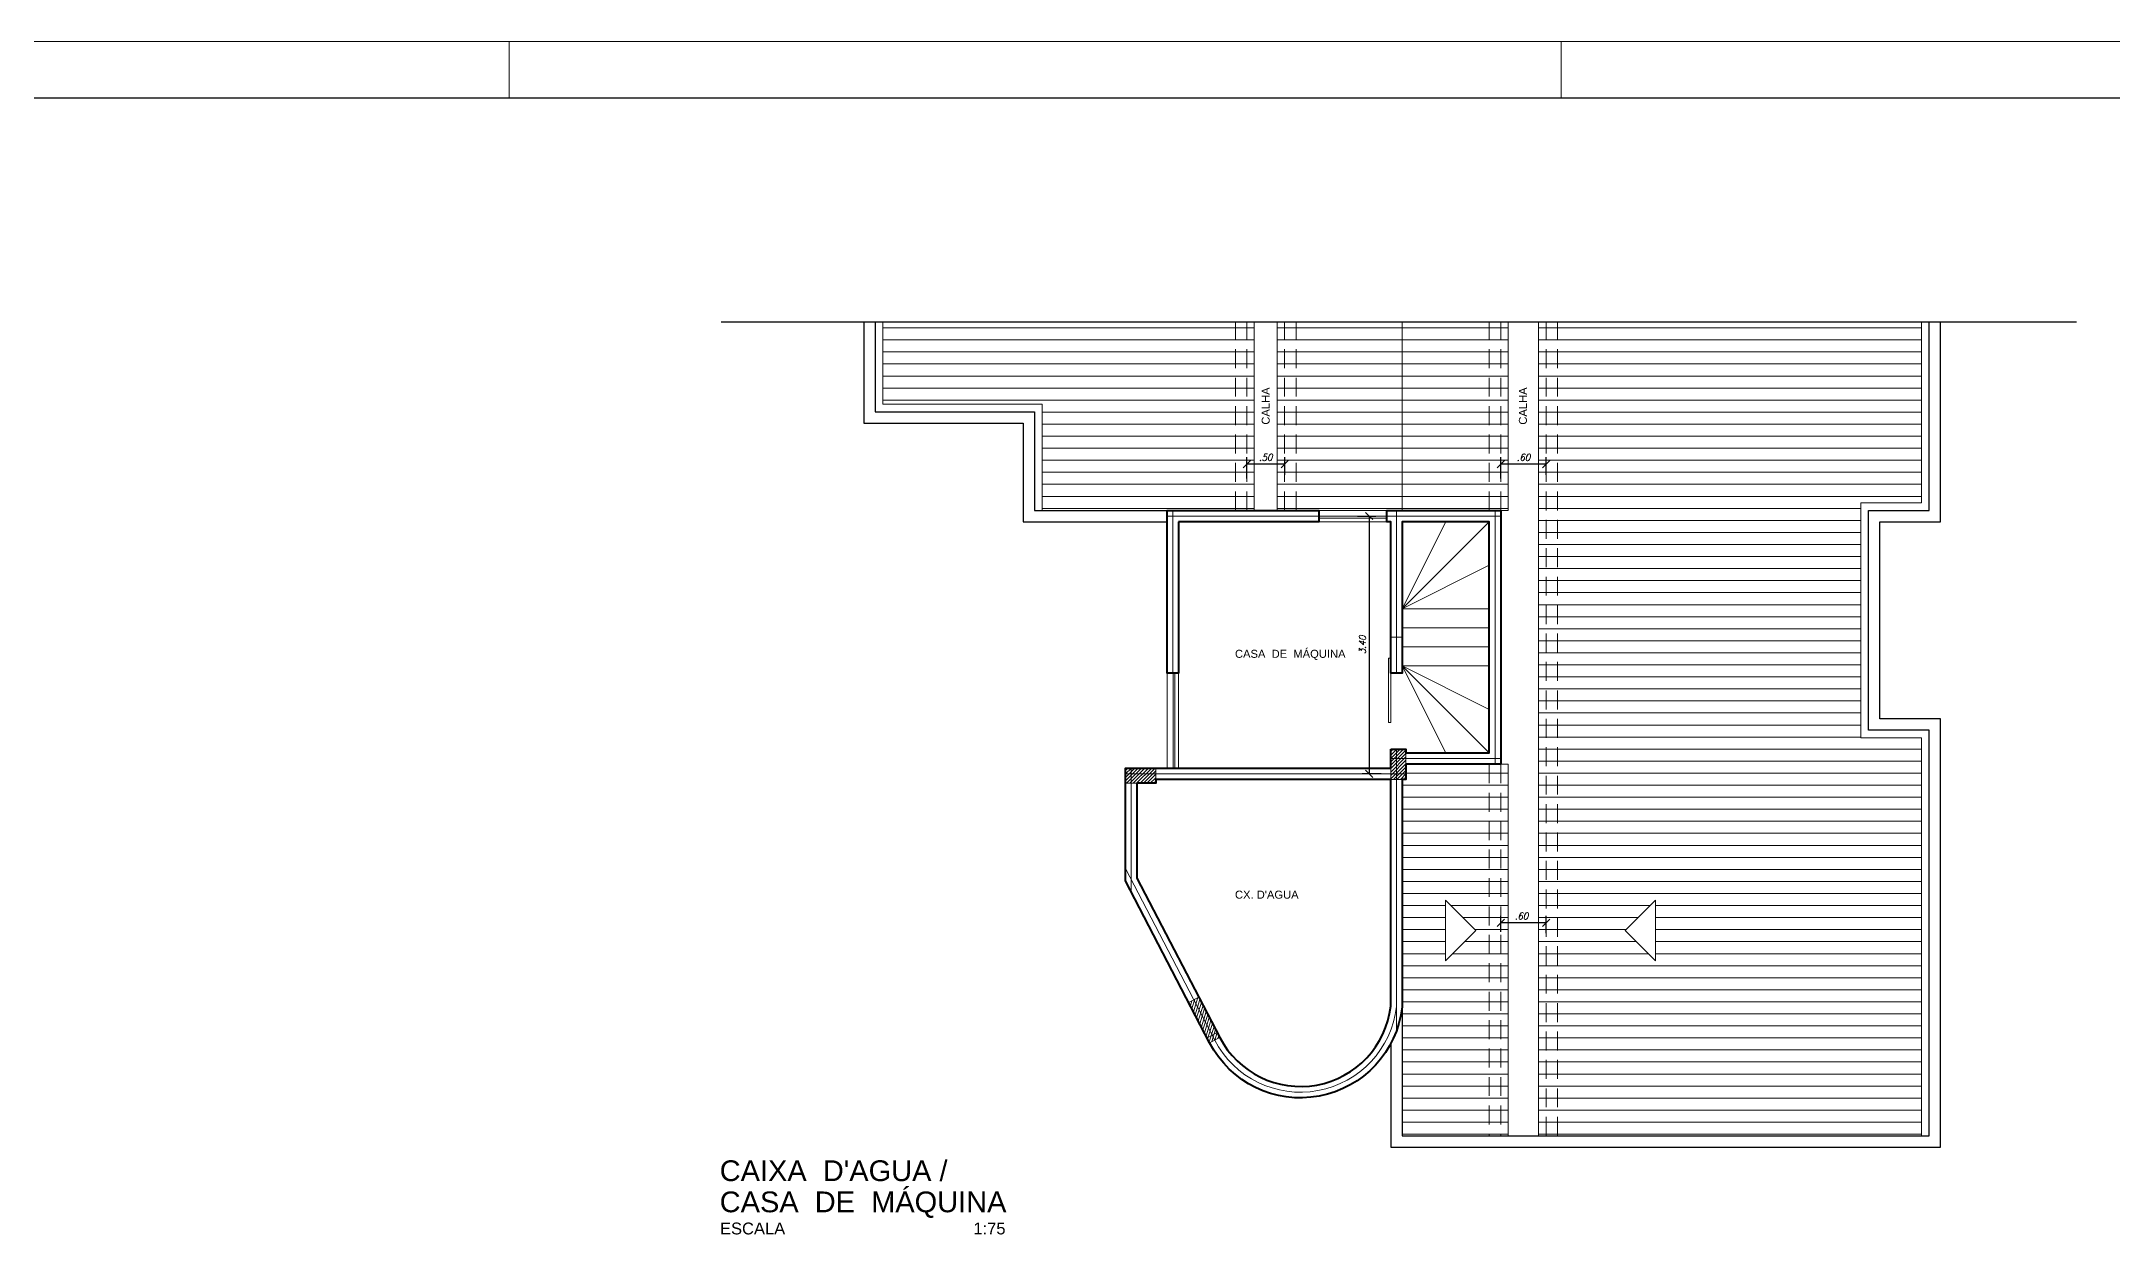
# Model space of a CAD drawing. Header units: millimetres. Extents: x 1865 to 2133, y 1062 to 1142.
# Drawn here: x 1993.8 to 2021.12, y 1124.06 to 1139.79 of the extents above; entities that cross this region are included whole.
import ezdxf

# ---------------------------------------------------------------- set-up
doc = ezdxf.new("R2010")
doc.units = ezdxf.units.MM
doc.header["$PDMODE"] = 35
doc.linetypes.add('HIDDEN', pattern=[0.375, 0.25, -0.125])
for name, color, linetype, lineweight in [('COBERTA', 34, 'Continuous', 9), ('Cota', 7, 'Continuous', 9), ('Eixo', 1, 'Continuous', 9), ('ESQ_INTER', 250, 'Continuous', 9), ('PILAR', 7, 'Continuous', 5), ('Plarga', 7, 'Continuous', 40), ('texto', 7, 'Continuous', 13)]:
    doc.layers.add(name, color=color, linetype=linetype, lineweight=lineweight)
doc.styles.add('arial', font='arial.ttf')
doc.styles.add('romans15', font='romans.shx', dxfattribs={"width": 0.9, "oblique": 15})
doc.styles.add('TARCISIO', font='arial.ttf')
doc.dimstyles.new('COTA_50', dxfattribs={"dimscale": 0.5, "dimtxt": 0.181, "dimasz": 0.193, "dimexe": 0.18, "dimexo": 0.15, "dimgap": 0.085, "dimtad": 1, "dimzin": 4, "dimdsep": 46, "dimtxsty": 'romans15', "dimblk1": 'OBLIQUE', "dimblk2": 'OBLIQUE', "dimsah": 1, "dimcen": 0.09, "dimclrd": 256, "dimclre": 256, "dimclrt": 256, "dimadec": 0, "dimazin": 0, "dimtfac": 1, "dimtmove": 2, "dimatfit": 3, "dimldrblk": 'NONE', "dimfxl": 1, "dimtolj": 1, "dimtzin": 1, "dimarcsym": 0})

# ---------------------------------------------------------------- blocks, each defined once
blk = doc.blocks.new('_OBLIQUE')
at = {"color": 0, "linetype": 'ByBlock'}
blk.add_line((-0.5, -0.5), (0.5, 0.5), dxfattribs=at)
blk = doc.blocks.new('*D637')
at = {"layer": 'Cota', "lineweight": -2, "transparency": 16777216}
for p, q in [((2011.155, 1133.534), (2011.4, 1133.534)), ((2011.31, 1133.534), (2011.31, 1130.134)), ((2011.471, 1130.134), (2011.22, 1130.134))]:
    blk.add_line(p, q, dxfattribs=at)
at = {"layer": 'Defpoints', "color": 0, "transparency": 16777216}
for p in [(2011.08, 1133.534), (2011.31, 1130.134), (2011.546, 1130.134)]:
    blk.add_point(p, dxfattribs=at)
at = {"layer": 'Cota', "lineweight": -2, "transparency": 16777216, "xscale": 0.0965, "yscale": 0.0965, "zscale": 0.0965}
for p, rotation in [((2011.31, 1133.534), 90), ((2011.31, 1130.134), 270)]:
    blk.add_blockref('_OBLIQUE', p, dxfattribs=dict(at, rotation=rotation))
at = {"layer": 'Cota', "transparency": 16777216, "insert": (2011.222, 1131.834), "char_height": 0.0905, "attachment_point": 5, "rotation": 90, "style": 'romans15'}
blk.add_mtext('\\A1;3.40', dxfattribs=at)
blk = doc.blocks.new('_None')
blk = doc.blocks.new('*D638')
at = {"layer": 'Cota', "lineweight": -2, "transparency": 16777216}
for p, q in [((2013.046, 1128.048), (2013.046, 1128.259)), ((2013.646, 1128.169), (2013.046, 1128.169)), ((2013.646, 1128.031), (2013.646, 1128.259))]:
    blk.add_line(p, q, dxfattribs=at)
at = {"layer": 'Defpoints', "color": 0, "transparency": 16777216}
for p in [(2013.046, 1128.169), (2013.046, 1127.973), (2013.646, 1127.956)]:
    blk.add_point(p, dxfattribs=at)
at = {"layer": 'Cota', "lineweight": -2, "transparency": 16777216, "xscale": 0.0965, "yscale": 0.0965, "zscale": 0.0965, "rotation": 180}
blk.add_blockref('_OBLIQUE', (2013.046, 1128.169), dxfattribs=at)
at = {"layer": 'Cota', "lineweight": -2, "transparency": 16777216, "xscale": 0.0965, "yscale": 0.0965, "zscale": 0.0965}
blk.add_blockref('_OBLIQUE', (2013.646, 1128.169), dxfattribs=at)
at = {"layer": 'Cota', "transparency": 16777216, "insert": (2013.32, 1128.257), "char_height": 0.0905, "attachment_point": 5, "style": 'romans15'}
blk.add_mtext('\\A1;.60', dxfattribs=at)
blk = doc.blocks.new('*D639')
at = {"layer": 'Cota', "lineweight": -2, "transparency": 16777216}
for p, q in [((2009.696, 1134.029), (2009.696, 1134.309)), ((2010.196, 1134.219), (2009.696, 1134.219)), ((2010.196, 1134.077), (2010.196, 1134.309))]:
    blk.add_line(p, q, dxfattribs=at)
at = {"layer": 'Defpoints', "color": 0, "transparency": 16777216}
for p in [(2009.696, 1134.219), (2009.696, 1133.954), (2010.196, 1134.002)]:
    blk.add_point(p, dxfattribs=at)
at = {"layer": 'Cota', "lineweight": -2, "transparency": 16777216, "xscale": 0.0965, "yscale": 0.0965, "zscale": 0.0965, "rotation": 180}
blk.add_blockref('_OBLIQUE', (2009.696, 1134.219), dxfattribs=at)
at = {"layer": 'Cota', "lineweight": -2, "transparency": 16777216, "xscale": 0.0965, "yscale": 0.0965, "zscale": 0.0965}
blk.add_blockref('_OBLIQUE', (2010.196, 1134.219), dxfattribs=at)
at = {"layer": 'Cota', "transparency": 16777216, "insert": (2009.946, 1134.307), "char_height": 0.0905, "attachment_point": 5, "style": 'romans15'}
blk.add_mtext('\\A1;.50', dxfattribs=at)
blk = doc.blocks.new('*D640')
at = {"layer": 'Cota', "lineweight": -2, "transparency": 16777216}
for p, q in [((2013.046, 1134.029), (2013.046, 1134.309)), ((2013.646, 1134.219), (2013.046, 1134.219)), ((2013.646, 1134.077), (2013.646, 1134.309))]:
    blk.add_line(p, q, dxfattribs=at)
at = {"layer": 'Defpoints', "color": 0, "transparency": 16777216}
for p in [(2013.046, 1134.219), (2013.046, 1133.954), (2013.646, 1134.002)]:
    blk.add_point(p, dxfattribs=at)
at = {"layer": 'Cota', "lineweight": -2, "transparency": 16777216, "xscale": 0.0965, "yscale": 0.0965, "zscale": 0.0965, "rotation": 180}
blk.add_blockref('_OBLIQUE', (2013.046, 1134.219), dxfattribs=at)
at = {"layer": 'Cota', "lineweight": -2, "transparency": 16777216, "xscale": 0.0965, "yscale": 0.0965, "zscale": 0.0965}
blk.add_blockref('_OBLIQUE', (2013.646, 1134.219), dxfattribs=at)
at = {"layer": 'Cota', "transparency": 16777216, "insert": (2013.346, 1134.307), "char_height": 0.0905, "attachment_point": 5, "style": 'romans15'}
blk.add_mtext('\\A1;.60', dxfattribs=at)

msp = doc.modelspace()

# ---------------------------------------------------------------- hatches: boundary and pattern name
at = {"layer": 'COBERTA'}
h = msp.add_hatch(dxfattribs=at)
h.set_pattern_fill('LINE,_O', color=256, scale=0.05)
h.set_pattern_definition([(0, (2013.05248, 1138.55547), (0, 0.15875), [])])
h.paths.add_polyline_path([(2012.3167, 1128.4651), (2012.7167, 1128.0651), (2012.3167, 1127.6651)], flags=16)
h.paths.add_polyline_path([(2013.0457, 1130.2587), (2012.8957, 1130.2587), (2012.8957, 1125.3587), (2013.0457, 1125.3587)])
h.paths.add_polyline_path([(2013.1457, 1130.2587), (2013.0457, 1130.2587), (2013.0457, 1125.3587), (2013.1457, 1125.3587)])
h.paths.add_polyline_path([(2015.0866, 1128.4651), (2015.0866, 1127.6651), (2014.6866, 1128.0651)], flags=16)
h.paths.add_polyline_path([(2011.7957, 1130.0587), (2011.7457, 1130.0587), (2011.7457, 1125.3587), (2012.8957, 1125.3587), (2012.8957, 1130.2587), (2011.7957, 1130.2587)])
h.paths.add_polyline_path([(2018.5957, 1136.0961), (2013.7957, 1136.0961), (2013.7957, 1125.3587), (2018.5957, 1125.3587), (2018.5957, 1130.6087), (2017.7957, 1130.6087), (2017.7957, 1133.7087), (2018.5957, 1133.7087)])
h.paths.add_polyline_path([(2012.8957, 1136.0961), (2011.7457, 1136.0961), (2011.7457, 1133.6087), (2012.8957, 1133.6087)])
h.paths.add_polyline_path([(2009.5457, 1136.0961), (2004.8957, 1136.0961), (2004.8957, 1135.0341), (2004.9089, 1135.0087), (2006.9957, 1135.0087), (2006.9957, 1133.6087), (2009.5457, 1133.6087)])
h.paths.add_polyline_path([(2011.7457, 1136.0961), (2010.3457, 1136.0961), (2010.3457, 1133.6087), (2011.7457, 1133.6087)])
h.paths.add_polyline_path([(2010.1957, 1136.0961), (2010.0957, 1136.0961), (2010.0957, 1133.6087), (2010.1957, 1133.6087)])
h.paths.add_polyline_path([(2010.3457, 1136.0961), (2010.1957, 1136.0961), (2010.1957, 1133.6087), (2010.3457, 1133.6087)])
h.paths.add_polyline_path([(2009.7957, 1136.0961), (2009.6957, 1136.0961), (2009.6957, 1133.6087), (2009.7957, 1133.6087)])
h.paths.add_polyline_path([(2009.6957, 1136.0961), (2009.5457, 1136.0961), (2009.5457, 1133.6087), (2009.6957, 1133.6087)])
h.paths.add_polyline_path([(2013.0457, 1136.0961), (2012.8957, 1136.0961), (2012.8957, 1133.6087), (2013.0457, 1133.6087)])
h.paths.add_polyline_path([(2013.1457, 1136.0961), (2013.0457, 1136.0961), (2013.0457, 1133.6087), (2013.1457, 1133.6087)])
h.paths.add_polyline_path([(2013.6457, 1136.0961), (2013.5457, 1136.0961), (2013.5457, 1125.3587), (2013.6457, 1125.3587)])
h.paths.add_polyline_path([(2013.7957, 1136.0961), (2013.6457, 1136.0961), (2013.6457, 1125.3587), (2013.7957, 1125.3587)])
at = {"layer": 'PILAR'}
h = msp.add_hatch(dxfattribs=at)
h.set_pattern_fill('ANSI31,_O', color=256, scale=0.01, angle=-90)
h.set_pattern_definition([(225, (2964.00986, 2994.021675), (-0.0224506403, 0.0224506403), [])])
h.paths.add_polyline_path([(2011.5957, 1130.0587), (2011.7957, 1130.0587), (2011.7957, 1130.4587), (2011.5957, 1130.4587)])
h = msp.add_hatch(dxfattribs=at)
h.set_pattern_fill('ANSI31,_O', color=256, scale=0.01)
h.set_pattern_definition([(45, (144.532692, 177.794507), (-0.0224506403, 0.0224506403), [])])
h.paths.add_polyline_path([(2008.4957, 1130.2087), (2008.4957, 1130.0087), (2008.0957, 1130.0087), (2008.0957, 1130.2087)])
h = msp.add_hatch(dxfattribs=at)
h.set_pattern_fill('ANSI31,_O', color=256, scale=0.01, angle=-62.51461)
h.set_pattern_definition([(252.4853861, (1993.81529, 3219.697827), (-0.03027807704, 0.00955513217), [])])
h.paths.add_polyline_path([(2009.2064, 1126.5856), (2009.3395, 1126.6549), (2009.0626, 1127.1871), (2008.9295, 1127.1179)])

# ---------------------------------------------------------------- linework, layer by layer
at = {"color": 7, "linetype": 'Continuous', "lineweight": 20}
msp.add_line((2041.5919, 1139.7943), (1957.5919, 1139.7943), dxfattribs=at)
msp.add_line((2040.8419, 1139.0443), (1958.3419, 1139.0443))
for points in [[(1999.9669, 1139.0443), (1999.9669, 1139.7943)], [(2013.8419, 1139.0443), (2013.8419, 1139.7943)]]:
    msp.add_lwpolyline(points, dxfattribs=at)
for points in [[(2004.6457, 1136.0961), (2004.6457, 1134.7587), (2006.7457, 1134.7587), (2006.7457, 1133.4587), (2006.7457, 1133.4587), (2006.7457, 1133.4587), (2008.6457, 1133.4587)], [(2004.7957, 1136.0961), (2004.7957, 1134.9087), (2006.8957, 1134.9087), (2006.8957, 1133.6087), (2008.6457, 1133.6087)], [(2011.5957, 1126.5743), (2011.5957, 1125.2087), (2018.8457, 1125.2087), (2018.8457, 1130.8587), (2018.0457, 1130.8587), (2018.0457, 1133.4587), (2018.8457, 1133.4587), (2018.8457, 1136.0961)], [(2011.7457, 1127.0588), (2011.7457, 1125.3587), (2018.6957, 1125.3587), (2018.6957, 1130.7087), (2017.8957, 1130.7087), (2017.8957, 1133.6087), (2018.6957, 1133.6087), (2018.6957, 1136.0961)]]:
    msp.add_lwpolyline(points)
at = {"lineweight": 9}
for points in [[(2004.8957, 1136.0961), (2004.8957, 1135.0087), (2006.9957, 1135.0087), (2006.9957, 1133.6087)], [(2018.5957, 1136.0961), (2018.5957, 1133.7087), (2017.7957, 1133.7087), (2017.7957, 1130.6087), (2018.5957, 1130.6087), (2018.5957, 1125.3587)]]:
    msp.add_lwpolyline(points, dxfattribs=at)
at = {"linetype": 'HIDDEN', "lineweight": 5}
for points in [[(2009.5457, 1133.6087), (2009.5457, 1136.0961)], [(2009.6957, 1133.6087), (2009.6957, 1136.0961)], [(2010.1957, 1133.6087), (2010.1957, 1136.0961)], [(2010.3457, 1133.6087), (2010.3457, 1136.0961)], [(2012.8957, 1133.6087), (2012.8957, 1136.0961)], [(2013.0457, 1133.6087), (2013.0457, 1136.0961)], [(2013.6457, 1125.3587), (2013.6457, 1136.0961)], [(2013.7957, 1125.3587), (2013.7957, 1136.0961)], [(2012.8957, 1130.2587), (2012.8957, 1125.3587)], [(2013.0457, 1130.2587), (2013.0457, 1125.3587)]]:
    msp.add_lwpolyline(points, dxfattribs=at)
at = {"lineweight": 5}
for points in [[(2010.6457, 1133.6087), (2011.5457, 1133.6087)], [(2010.6457, 1133.4587), (2011.5457, 1133.4587)], [(2008.6457, 1130.2087), (2008.6457, 1131.4587)], [(2008.7957, 1130.2087), (2008.7957, 1131.4587)]]:
    msp.add_lwpolyline(points, dxfattribs=at)
at = {"lineweight": 5, "ltscale": 0.7}
for points in [[(2011.7457, 1132.3087), (2012.8957, 1133.4587)], [(2012.3207, 1133.4587), (2011.7457, 1132.3087)], [(2012.8957, 1132.8837), (2011.7457, 1132.3087)], [(2011.7457, 1132.3087), (2012.8957, 1132.3087)], [(2011.7457, 1132.0587), (2012.8957, 1132.0587)], [(2011.7457, 1131.8087), (2012.8957, 1131.8087)], [(2011.7457, 1131.5587), (2012.8957, 1131.5587)], [(2011.7457, 1131.5587), (2012.8957, 1130.4087)], [(2012.8957, 1130.9837), (2011.7457, 1131.5587)], [(2012.3207, 1130.4087), (2011.7457, 1131.5587)]]:
    msp.add_lwpolyline(points, dxfattribs=at)
at = {"layer": 'COBERTA'}
for points in [[(2009.7957, 1133.6087), (2009.7957, 1136.0961)], [(2010.0957, 1133.6087), (2010.0957, 1136.0961)], [(2011.7457, 1133.6087), (2011.7457, 1136.0961)], [(2013.0457, 1133.6087), (2013.1457, 1133.6087), (2013.1457, 1136.0961)], [(2013.5457, 1125.3587), (2013.5457, 1136.0961)], [(2013.1457, 1125.3587), (2013.1457, 1130.2587), (2013.0457, 1130.2587)]]:
    msp.add_lwpolyline(points, dxfattribs=at)
for points in [[(2012.3167, 1127.6651), (2012.3167, 1128.4651), (2012.7167, 1128.0651)], [(2012.3167, 1127.6651), (2012.3167, 1128.4651), (2012.7167, 1128.0651)], [(2015.0866, 1127.6651), (2015.0866, 1128.4651), (2014.6866, 1128.0651)]]:
    msp.add_lwpolyline(points, close=True, dxfattribs=at)
at = {"layer": 'Defpoints'}
msp.add_lwpolyline([(2002.7631, 1136.0961), (2020.6391, 1136.0961)], dxfattribs=at)
at = {"layer": 'Eixo'}
for points in [[(2008.7207, 1131.4587), (2008.7207, 1133.6087)], [(2011.6707, 1131.4587), (2011.6707, 1133.6087)], [(2012.9707, 1130.2587), (2012.9707, 1133.6087)], [(2008.6457, 1133.5337), (2010.6457, 1133.5337)], [(2011.5457, 1133.5337), (2013.0457, 1133.5337)], [(2011.5957, 1131.9337), (2011.7457, 1131.9337)], [(2013.0457, 1130.3337), (2011.5957, 1130.3337)], [(2011.6707, 1126.7417), (2011.6707, 1130.4587)], [(2008.0957, 1130.1337), (2011.7957, 1130.1337)], [(2008.1707, 1128.5765), (2008.1707, 1130.2087)], [(2009.1718, 1126.6522), (2009.3049, 1126.7214)]]:
    msp.add_lwpolyline(points, dxfattribs=at)
msp.add_lwpolyline([(2008.0957, 1128.8831), (2009.2729, 1126.6202, 0.7396571), (2011.6707, 1127.063, 0.7396571)], format="xyb", dxfattribs=at)
at = {"layer": 'ESQ_INTER'}
for points in [[(2010.6457, 1133.5312), (2011.5457, 1133.5312)], [(2010.6457, 1133.5062), (2011.5457, 1133.5062)], [(2008.7232, 1130.2087), (2008.7232, 1131.4587)], [(2008.7482, 1130.2087), (2008.7482, 1131.4587)]]:
    msp.add_lwpolyline(points, dxfattribs=at)
msp.add_lwpolyline([(2011.5957, 1131.6587), (2011.5957, 1130.8087), (2011.5657, 1130.8087), (2011.5657, 1131.6587)], close=True, dxfattribs=at)
at = {"layer": 'PILAR'}
for points in [[(2011.5957, 1130.4587), (2011.5957, 1130.0587), (2011.7957, 1130.0587), (2011.7957, 1130.4587)], [(2008.4957, 1130.2087), (2008.0957, 1130.2087), (2008.0957, 1130.0087), (2008.4957, 1130.0087)], [(2008.9295, 1127.1179), (2009.2064, 1126.5856), (2009.3395, 1126.6549), (2009.0626, 1127.1871)]]:
    msp.add_lwpolyline(points, close=True, dxfattribs=at)
at = {"layer": 'Plarga'}
msp.add_lwpolyline([(2011.5957, 1130.4587), (2011.7957, 1130.4587), (2011.7957, 1130.4087), (2012.8957, 1130.4087), (2012.8957, 1133.4587), (2011.7457, 1133.4587), (2011.7457, 1131.4587), (2011.5957, 1131.4587), (2011.5957, 1133.4587), (2011.5457, 1133.4587), (2011.5457, 1133.6087), (2013.0457, 1133.6087), (2013.0457, 1130.2587), (2011.7957, 1130.2587), (2011.7957, 1130.0587), (2011.7457, 1130.0587), (2011.7457, 1127.0588, -0.7409067), (2009.2064, 1126.5856), (2008.0957, 1128.7206), (2008.0957, 1130.2087), (2011.5957, 1130.2087), (2011.5957, 1130.4587)], format="xyb", close=True, dxfattribs=at)
msp.add_lwpolyline([(2008.7957, 1133.4587), (2008.7957, 1131.4587), (2008.6457, 1131.4587), (2008.6457, 1133.6087), (2010.6457, 1133.6087), (2010.6457, 1133.4587), (2008.7957, 1133.4587)], close=True, dxfattribs=at)
msp.add_lwpolyline([(2011.5957, 1130.0587), (2008.4957, 1130.0587), (2008.4957, 1130.0587), (2008.4957, 1130.0587), (2008.4957, 1130.0087), (2008.2457, 1130.0087), (2008.2457, 1128.7573), (2009.3395, 1126.6549, 0.7382936), (2011.5957, 1127.0674), (2011.5957, 1130.0587)], format="xyb", dxfattribs=at)

# ---------------------------------------------------------------- texts
at = {"layer": 'texto', "style": 'arial'}
for p in [(2009.9985, 1134.7386), (2013.3913, 1134.7386)]:
    msp.add_text('CALHA', height=0.10557, rotation=90, dxfattribs=at).set_placement(p)
at = {"layer": 'texto'}
for s, height, style, p in [('CASA  DE  MÁQUINA', 0.10557, 'arial', (2009.5405, 1131.6635)), ("CX. D'AGUA", 0.10557, 'arial', (2009.5405, 1128.4863)), ("CAIXA  D'AGUA /", 0.27378, 'TARCISIO', (2002.7435, 1124.7609)), ('CASA  DE  MÁQUINA', 0.27378, 'TARCISIO', (2002.7435, 1124.3497)), ('ESCALA                                         1:75', 0.156, 'TARCISIO', (2002.7474, 1124.0574))]:
    msp.add_text(s, height=height, dxfattribs=dict(at, style=style)).set_placement(p)

# ---------------------------------------------------------------- dimensions: what is measured, and where the dimension line sits
at = {"layer": 'Cota'}
for base, p1, p2, angle, picture, middle in [((2009.6957, 1134.2195), (2010.1957, 1134.0024), (2009.6957, 1133.9538), 180, '*D639', (2009.9457, 1134.3072)), ((2013.0457, 1134.2195), (2013.6457, 1134.0024), (2013.0457, 1133.9538), 180, '*D640', (2013.3457, 1134.3072)), ((2011.31, 1130.1337), (2011.0799, 1133.5337), (2011.5457, 1130.1337), 90, '*D637', (2011.2223, 1131.8337))]:
    dim = msp.add_linear_dim(base=base, p1=p1, p2=p2, angle=angle, dimstyle='COTA_50', dxfattribs=at)
    dim.commit()
    dim.dimension.update_dxf_attribs({"geometry": picture, "text_midpoint": middle})
dim = msp.add_linear_dim(base=(2013.0457, 1128.1689), p1=(2013.6457, 1127.9556), p2=(2013.0457, 1127.9734), dimstyle='COTA_50', dxfattribs=at)
dim.commit()
dim.dimension.update_dxf_attribs({"geometry": '*D638', "text_midpoint": (2013.3196, 1128.2566), "dimtype": 160})

doc.saveas('drawing.dxf')
